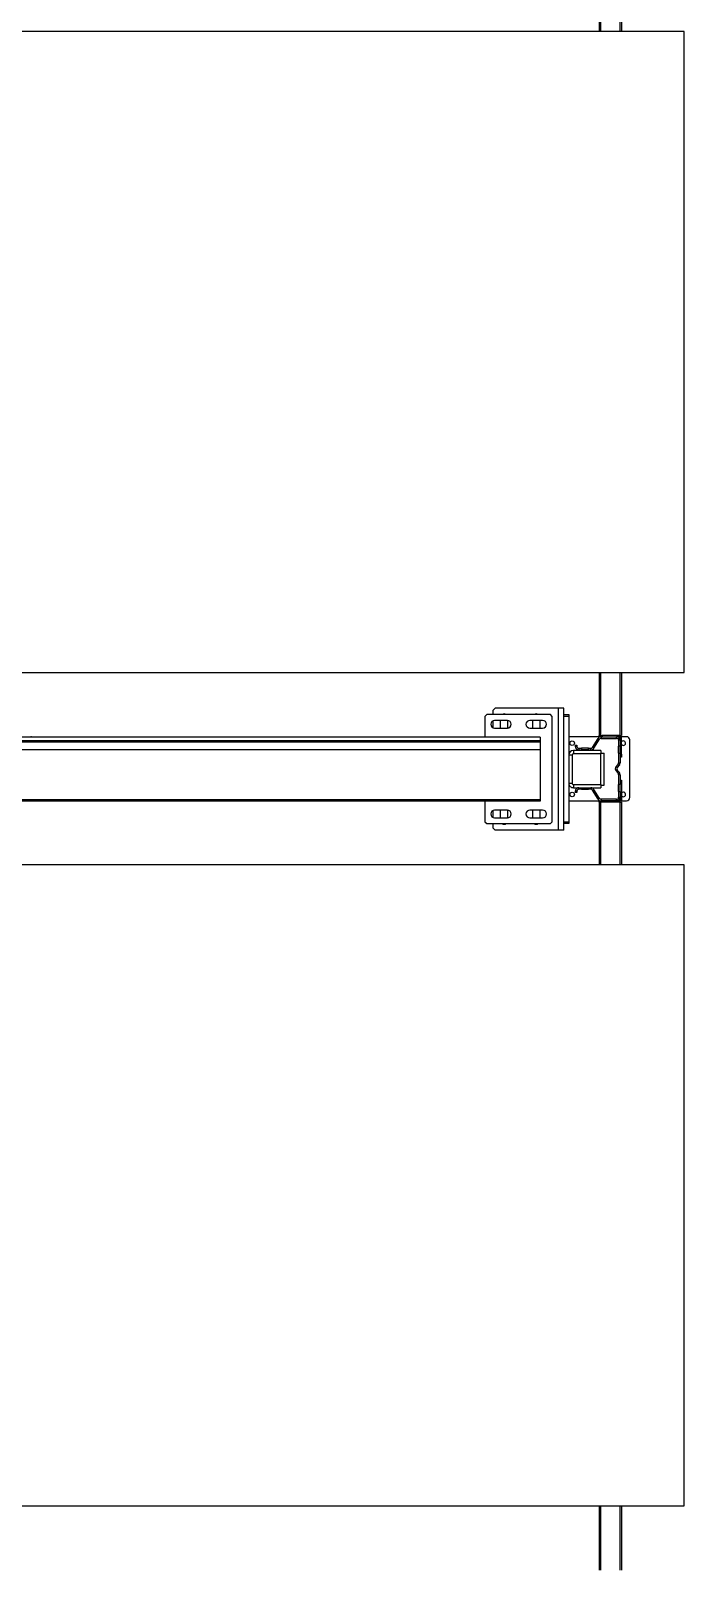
# Model space of a CAD drawing. Header units: millimetres. Extents: x 6622 to 532820, y 3370 to 359312.
# Drawn here: x 460130 to 461150, y 292841 to 295241 of the extents above; entities that cross this region are included whole.
import ezdxf

# ---------------------------------------------------------------- set-up
doc = ezdxf.new("R2010")
doc.units = ezdxf.units.MM

# ---------------------------------------------------------------- blocks, each defined once
blk = doc.blocks.new('A$C6F3A12F4')
at = {"color": 2, "linetype": 'Continuous', "lineweight": 25}
for p, q in [((19385.2, 3700), (19385.2, 2659)), ((20385.2, 3700), (19385.2, 3700)), ((20385.2, 2622.1), (20385.2, 3700)), ((20685.2, 3700), (20685.2, 2622.1)), ((21685.2, 3700), (20685.2, 3700)), ((21685.2, 2659), (21685.2, 3700)), ((19285.2, 3602), (19385.2, 3602)), ((20385.2, 3602), (20483.2, 3602)), ((20483.2, 3599.5), (20483.2, 3602)), ((20485.2, 3610), (20485.2, 3601.8)), ((20486.2, 3602), (20486.2, 3600)), ((20512.2, 3602), (20486.2, 3602)), ((20580.2, 3615), (20490.2, 3615)), ((20512.2, 3600), (20512.2, 3602)), ((20512.2, 3602), (20517.2, 3602)), ((20517.2, 3602), (20517.2, 3600)), ((20553.2, 3600), (20553.2, 3602)), ((20553.2, 3602), (20558.2, 3602)), ((20558.2, 3602), (20558.2, 3600)), ((20558.2, 3602), (20584.2, 3602)), ((20584.2, 3600), (20584.2, 3602)), ((20585.2, 3601.8), (20585.2, 3610)), ((20587.2, 3599.5), (20587.2, 3602)), ((20587.2, 3602), (20685.2, 3602)), ((21685.2, 3602), (21785.2, 3602)), ((19285.2, 3599.5), (19385.2, 3599.5)), ((20385.2, 3599.5), (20483.2, 3599.5)), ((20483.2, 3599), (20483.2, 3599.5)), ((20485.2, 3599), (20483.2, 3599)), ((20483.2, 3599), (20483.2, 3572)), ((20485.2, 3599), (20485.2, 3594.5)), ((20487.7, 3594.5), (20485.2, 3594.5)), ((20485.2, 3570.1), (20485.2, 3594.5)), ((20490.7, 3600), (20486.2, 3600)), ((20487.7, 3570.1), (20487.7, 3594.5)), ((20490.7, 3600), (20490.7, 3597.5)), ((20490.7, 3600), (20499.8, 3600)), ((20490.7, 3597.5), (20499.8, 3597.5)), ((20499.8, 3600), (20499.8, 3597.5)), ((20510.6, 3600), (20499.8, 3600)), ((20510.6, 3597.5), (20499.8, 3597.5)), ((20510.6, 3597.5), (20510.6, 3600)), ((20510.6, 3600), (20525.8, 3600)), ((20510.6, 3597.5), (20525.8, 3597.5)), ((20525.8, 3597.5), (20525.8, 3600)), ((20529.2, 3598.8), (20527.6, 3596.8)), ((20527.6, 3596.8), (20531.8, 3593.5)), ((20529.2, 3598.8), (20533.3, 3595.5)), ((20531.8, 3593.5), (20533.3, 3595.5)), ((20537.1, 3595.5), (20541.2, 3598.8)), ((20537.1, 3595.5), (20538.6, 3593.5)), ((20538.6, 3593.5), (20542.8, 3596.8)), ((20542.8, 3596.8), (20541.2, 3598.8)), ((20544.6, 3600), (20544.6, 3597.5)), ((20544.6, 3600), (20559.8, 3600)), ((20544.6, 3597.5), (20559.8, 3597.5)), ((20559.8, 3600), (20559.8, 3597.5)), ((20570.6, 3600), (20559.8, 3600)), ((20570.6, 3597.5), (20559.8, 3597.5)), ((20570.6, 3600), (20579.7, 3600)), ((20570.6, 3597.5), (20570.6, 3600)), ((20570.6, 3597.5), (20579.7, 3597.5)), ((20579.7, 3600), (20584.2, 3600)), ((20579.7, 3597.5), (20579.7, 3600)), ((20582.7, 3594.5), (20582.7, 3570.1)), ((20585.2, 3594.5), (20582.7, 3594.5)), ((20587.2, 3599), (20585.2, 3599)), ((20585.2, 3599), (20585.2, 3594.5)), ((20585.2, 3594.5), (20585.2, 3570.1)), ((20587.2, 3599), (20587.2, 3599.5)), ((20587.2, 3599.5), (20685.2, 3599.5)), ((20587.2, 3599), (20587.2, 3572)), ((21685.2, 3599.5), (21785.2, 3599.5)), ((19285.2, 3569.5), (19385.2, 3569.5)), ((19285.2, 3567), (19385.2, 3567)), ((20385.2, 3569.5), (20483.2, 3569.5)), ((20385.2, 3567), (20483.2, 3567)), ((20483.2, 3572), (20485.2, 3572)), ((20483.2, 3567), (20483.2, 3572)), ((20485.2, 3567), (20483.2, 3567)), ((20485.2, 3570.1), (20485.2, 3567)), ((20485.2, 3570.1), (20487.7, 3570.1)), ((20485.2, 3567), (20485.2, 3520)), ((20489.1, 3567.5), (20487.8, 3565.4)), ((20501.8, 3556.9), (20487.8, 3565.4)), ((20503.1, 3559), (20489.1, 3567.5)), ((20501.8, 3556.9), (20503.1, 3559)), ((20503.2, 3550.3), (20503.2, 3554.3)), ((20505.7, 3554.3), (20503.2, 3554.3)), ((20505.7, 3550.3), (20505.7, 3554.3)), ((20506.7, 3569.9), (20511.7, 3569.9)), ((20506.7, 3569.9), (20506.7, 3526.9)), ((20560.7, 3574.9), (20510.7, 3574.9)), ((20510.7, 3569.9), (20510.7, 3574.9)), ((20560.7, 3569.9), (20510.7, 3569.9)), ((20511.7, 3569.9), (20511.7, 3526.9)), ((20559.7, 3526.9), (20559.7, 3569.9)), ((20559.7, 3569.9), (20564.7, 3569.9)), ((20560.7, 3569.9), (20560.7, 3574.9)), ((20564.7, 3526.9), (20564.7, 3569.9)), ((20567.2, 3554.3), (20564.7, 3554.3)), ((20567.2, 3554.3), (20567.2, 3550.3)), ((20581.3, 3567.5), (20567.3, 3559)), ((20567.3, 3559), (20568.6, 3556.9)), ((20582.6, 3565.4), (20568.6, 3556.9)), ((20582.6, 3565.4), (20581.3, 3567.5)), ((20582.7, 3570.1), (20585.2, 3570.1)), ((20585.2, 3572), (20587.2, 3572)), ((20585.2, 3567), (20585.2, 3570.1)), ((20587.2, 3567), (20585.2, 3567)), ((20585.2, 3520), (20585.2, 3567)), ((20587.2, 3572), (20587.2, 3567)), ((20587.2, 3569.5), (20685.2, 3569.5)), ((20587.2, 3567), (20685.2, 3567)), ((21685.2, 3569.5), (21785.2, 3569.5)), ((21685.2, 3567), (21785.2, 3567)), ((20498.2, 3530), (20498.2, 3532.5)), ((20498.2, 3532.5), (20500.2, 3532.5)), ((20498.2, 3530), (20500.2, 3530)), ((20500.2, 3530), (20500.2, 3532.5)), ((20505.7, 3550.3), (20503.2, 3550.3)), ((20503.2, 3550.3), (20503.2, 3539.5)), ((20503.2, 3539.5), (20505.7, 3539.5)), ((20503.2, 3535.5), (20503.2, 3539.5)), ((20503.2, 3535.5), (20505.7, 3535.5)), ((20505.7, 3550.3), (20505.7, 3539.5)), ((20505.7, 3535.5), (20505.7, 3539.5)), ((20567.2, 3550.3), (20564.7, 3550.3)), ((20564.7, 3539.5), (20567.2, 3539.5)), ((20564.7, 3535.5), (20567.2, 3535.5)), ((20567.2, 3539.5), (20567.2, 3550.3)), ((20567.2, 3539.5), (20567.2, 3535.5)), ((20570.2, 3532.5), (20570.2, 3530)), ((20570.2, 3532.5), (20572.2, 3532.5)), ((20570.2, 3530), (20572.2, 3530)), ((20572.2, 3532.5), (20572.2, 3530)), ((20630.7, 3511.9), (20440.7, 3511.9)), ((20440.7, 3511.9), (20440.7, 3503.9)), ((20450.7, 3511.9), (20450.7, 3519.9)), ((20450.7, 3519.9), (20453.7, 3519.9)), ((20453.7, 3519.9), (20453.7, 3511.9)), ((20453.7, 3519.9), (20617.7, 3519.9)), ((20506.7, 3526.9), (20511.7, 3526.9)), ((20513.7, 3524.9), (20513.7, 3519.9)), ((20513.7, 3524.9), (20557.7, 3524.9)), ((20557.7, 3519.9), (20557.7, 3524.9)), ((20559.7, 3526.9), (20564.7, 3526.9)), ((20617.7, 3511.9), (20617.7, 3519.9)), ((20617.7, 3519.9), (20620.7, 3519.9)), ((20620.7, 3519.9), (20620.7, 3511.9)), ((20630.7, 3511.9), (20630.7, 3503.9)), ((20630.7, 3503.9), (20440.7, 3503.9)), ((20440.7, 3503.9), (20440.7, 3404.9)), ((20453.7, 3494), (20450.7, 3491)), ((20450.7, 3491), (20450.7, 3392)), ((20617.7, 3494), (20453.7, 3494)), ((20620.7, 3491), (20617.7, 3494)), ((20620.7, 3392), (20620.7, 3491)), ((20630.7, 3503.9), (20630.7, 3404.9)), ((20459.7, 3479), (20459.7, 3459)), ((20471.7, 3474.9), (20459.7, 3474.9)), ((20459.7, 3462.9), (20471.7, 3462.9)), ((20471.7, 3459), (20471.7, 3479)), ((20485.7, 3475), (20485.7, 225)), ((20485.7, 3475), (20491.1, 3475)), ((20491.1, 225), (20491.1, 3475)), ((20491.1, 3475), (20493.7, 3475)), ((20493.7, 3475), (20493.7, 225)), ((20493.7, 3475), (20505.7, 3475)), ((20505.7, 3475), (20505.7, 225)), ((20505.7, 3475), (20583.1, 3475)), ((20583.1, 225), (20583.1, 3475)), ((20583.1, 3475), (20585.7, 3475)), ((20585.7, 3475), (20585.7, 225)), ((20599.7, 3479), (20599.7, 3459)), ((20611.7, 3474.9), (20599.7, 3474.9)), ((20599.7, 3462.9), (20611.7, 3462.9)), ((20611.7, 3459), (20611.7, 3479)), ((20459.7, 3424), (20459.7, 3404)), ((20459.7, 3412.9), (20471.7, 3412.9)), ((20471.6, 3424.9), (20459.8, 3424.9)), ((20471.7, 3404), (20471.7, 3424)), ((20599.7, 3424), (20599.7, 3404)), ((20599.7, 3412.9), (20611.7, 3412.9)), ((20611.6, 3424.9), (20599.8, 3424.9)), ((20611.7, 3404), (20611.7, 3424)), ((20440.7, 3404.9), (20443.7, 3401.9)), ((20450.7, 3401.9), (20443.7, 3401.9)), ((20450.7, 3392), (20453.7, 3389)), ((20453.7, 3389), (20485.7, 3389)), ((20471.3, 3401.9), (20460.1, 3401.9)), ((20585.7, 3389), (20617.7, 3389)), ((20611.3, 3401.9), (20600.1, 3401.9)), ((20617.7, 3389), (20620.7, 3392)), ((20627.7, 3401.9), (20620.7, 3401.9)), ((20627.7, 3401.9), (20630.7, 3404.9))]:
    blk.add_line(p, q, dxfattribs=at)
for centre in [(20495.2, 3525), (20575.2, 3525)]:
    blk.add_circle(centre, 3.5, dxfattribs=at)
for centre, radius, start, end in [((20486.2, 3599), 3, 90, 180), ((20490.2, 3610), 5, 90, 180), ((20495.2, 3605), 3.5, 301.0027, 180), ((20495.2, 3605), 3.5, 180, 238.9973), ((20575.2, 3605), 3.5, 301.0027, 180), ((20575.2, 3605), 3.5, 180, 238.9973), ((20580.2, 3610), 5, 0, 90), ((20584.2, 3599), 3, 0, 90), ((20486.2, 3599), 1, 90, 180), ((20490.7, 3594.5), 5.5, 90, 180), ((20490.7, 3594.5), 3, 90, 180), ((20525.8, 3594.5), 5.5, 51.3402, 90), ((20525.8, 3594.5), 3, 51.3402, 90), ((20535.2, 3597.8), 5.5, 231.3402, 308.6598), ((20535.2, 3597.8), 3, 231.3402, 308.6598), ((20544.6, 3594.5), 5.5, 90, 128.6598), ((20544.6, 3594.5), 3, 90, 128.6598), ((20579.7, 3594.5), 5.5, 0, 90), ((20579.7, 3594.5), 3, 0, 90), ((20584.2, 3599), 1, 0, 90), ((20490.7, 3570.1), 5.5, 180, 238.5704), ((20490.7, 3570.1), 3, 180, 238.5704), ((20500.2, 3554.3), 3, 0, 58.5704), ((20500.2, 3554.3), 5.5, 0, 58.5704), ((20570.2, 3554.3), 5.5, 121.4296, 180), ((20570.2, 3554.3), 3, 121.4296, 180), ((20579.7, 3570.1), 3, 301.4296, 0), ((20579.7, 3570.1), 5.5, 301.4296, 0), ((20500.2, 3535.5), 5.5, 270, 0), ((20500.2, 3535.5), 3, 270, 0), ((20570.2, 3535.5), 5.5, 180, 270), ((20570.2, 3535.5), 3, 180, 270), ((20513.7, 3526.9), 7, 180, 270), ((20513.7, 3526.9), 2, 180, 270), ((20557.7, 3526.9), 7, 270, 0), ((20557.7, 3526.9), 2, 270, 0), ((20465.7, 3479), 6, 0, 180), ((20605.7, 3479), 6, 0, 180), ((20455.7, 3468.9), 6, 146.4427, 213.5573), ((20465.7, 3459), 6, 180, 0), ((20605.7, 3459), 6, 180, 0), ((20615.7, 3468.9), 6, 326.4427, 33.5573), ((20455.7, 3418.9), 6, 146.4427, 213.5573), ((20465.7, 3424), 6, 0, 180), ((20605.7, 3424), 6, 0, 180), ((20615.7, 3418.9), 6, 326.4427, 33.5573), ((20465.7, 3404), 6, 180, 0), ((20605.7, 3404), 6, 180, 0), ((20490.2, 2680), 5, 154.1581, 180)]:
    blk.add_arc(centre, radius, start, end, dxfattribs=at)

msp = doc.modelspace()

# ---------------------------------------------------------------- block references
at = {"color": 0, "rotation": 270}
msp.add_blockref('A$C6F3A12F4', (457450, 314625.198), dxfattribs=at)

doc.saveas('drawing.dxf')
